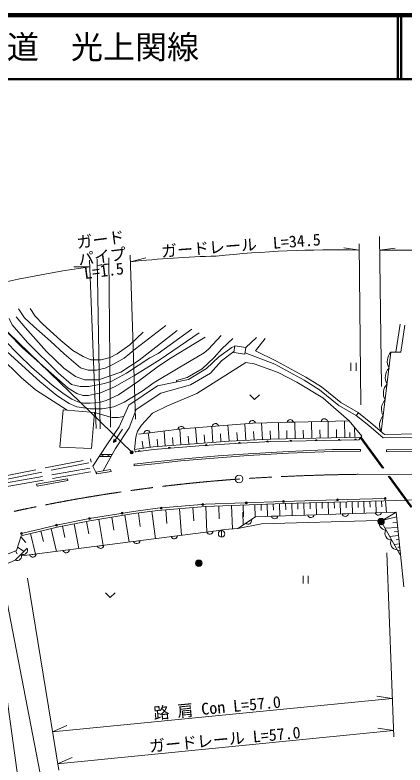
# Model space of a CAD drawing. Units: millimetres, scale not verified. Extents: x 40000 to 680000, y 20000 to 380000.
# Drawn here: x 238009 to 298868, y 262908 to 380000 of the extents above; entities that cross this region are included whole.
import ezdxf
from ezdxf.enums import TextEntityAlignment as Align

# ---------------------------------------------------------------- set-up
doc = ezdxf.new("R2010")
doc.units = ezdxf.units.MM
doc.header["$LTSCALE"] = 1000
doc.linetypes.add('CHAIN', pattern=[18.5, 12, -1.5, 3.5, -1.5])
doc.linetypes.add('DASHED', pattern=[7.5, 6, -1.5])
for name, color, linetype, lineweight in [('M-BGD', 7, 'Continuous', 13), ('M-BMK', 2, 'CHAIN', 13), ('M-BMK-SRVR', 3, 'Continuous', 13), ('M-STR-HTXT', 7, 'Continuous', 13), ('M-STR-STRC', 7, 'Continuous', 13), ('M-TTL', 2, 'Continuous', 140), ('M-TTL-LINE', 7, 'Continuous', 50)]:
    doc.layers.add(name, color=color, linetype=linetype, lineweight=lineweight)
doc.layers.add('M-TTL-TXT', color=7, linetype='Continuous')
doc.styles.add('ＭＳ ゴシック', font='')
doc.styles.get('ＭＳ ゴシック').set_extended_font_data('MS Gothic')

msp = doc.modelspace()

# ---------------------------------------------------------------- hatches: boundary and pattern name
at = {"layer": 'M-BGD'}
for points in [[(291287, 313666), (290987, 313660, -0.41421), (291134, 313813, -0.41421)], [(253416, 313750), (253400, 313278), (253831, 313471)], [(267977, 312803), (267677, 312782, -1)], [(273210, 313144), (272911, 313127, -1)], [(277546, 313379), (277246, 313368, -1)], [(281224, 313468), (280924, 313462, -0.41421), (281071, 313615, -0.41421)], [(285163, 313545), (284863, 313540, -0.41421), (285010, 313692, -0.41421)], [(288756, 313616), (288456, 313610, -0.41421), (288603, 313763, -0.41421)], [(257548, 311880), (257251, 311839, -1)], [(261950, 312345), (262249, 312368, 1)], [(288208, 304307, -1), (288508, 304307, -1)], [(295624, 304514, -1), (295924, 304514, -1)], [(267173, 303574, -1), (267473, 303574, -1)], [(273960, 303849, -1), (274260, 303849, -1)], [(279779, 304069, -1), (280079, 304069, -1)], [(254585, 302213, -1), (254885, 302213, -1)], [(260651, 303027, -1), (260951, 303027, -1)], [(249481, 301369, -1), (249781, 301369, -1)], [(294642, 300917, -1), (295642, 300917, -0.41421), (295142, 300417, -0.41421)], [(244344, 300364, -1), (244644, 300364, -1)], [(238857, 299052, -1), (239157, 299052, -1)], [(266193, 294411, -1), (267193, 294411, -0.41421), (266693, 293911, -0.41421)]]:
    msp.add_hatch(color=256, dxfattribs=at).paths.add_polyline_path(points)
at = {"layer": 'M-STR-HTXT'}
msp.add_hatch(color=256, dxfattribs=at).paths.add_polyline_path([(256230, 311975, -1), (256209, 311476, -0.41421), (255970, 311736, -0.41421)])

# ---------------------------------------------------------------- linework, layer by layer
at = {"layer": 'M-BGD'}
for p, q in [((297439, 327355), (298124, 331734)), ((274039, 328083), (275694, 329646)), ((290429, 325672), (290429, 324472)), ((291229, 325672), (291229, 324472)), ((291258, 317466), (291604, 317894)), ((274012, 313588), (273869, 316189)), ((274535, 316243), (275523, 316324)), ((276606, 313731), (276464, 316325)), ((279165, 313828), (279114, 316387)), ((280456, 316419), (281447, 316442)), ((281734, 313878), (281684, 316448)), ((284314, 313929), (284263, 316509)), ((285776, 316544), (286767, 316568)), ((286904, 313980), (286853, 316570)), ((289504, 314031), (289453, 316631)), ((253624, 313610), (254796, 315353)), ((261458, 312708), (261276, 315052)), ((263437, 315314), (264421, 315434)), ((263909, 312898), (263719, 315349)), ((266382, 313090), (266190, 315563)), ((268882, 313267), (268707, 315768)), ((268792, 315775), (269779, 315855)), ((271411, 313445), (271234, 315974)), ((277885, 313801), (277814, 315079)), ((280449, 313853), (280424, 315138)), ((283024, 313903), (282999, 315193)), ((285609, 313954), (285584, 315249)), ((288204, 314005), (288179, 315305)), ((291040, 314061), (291010, 315597)), ((258107, 314666), (259091, 314786)), ((259117, 312499), (258809, 314752)), ((262683, 312803), (262588, 314028)), ((265145, 312994), (265049, 314230)), ((267632, 313180), (267544, 314430)), ((270147, 313356), (270058, 314621)), ((272712, 313517), (272640, 314817)), ((275309, 313659), (275238, 314957)), ((290272, 314046), (290257, 314814)), ((253400, 313278), (253416, 313750)), ((253400, 313278), (253831, 313471)), ((253831, 313471), (253416, 313750)), ((257991, 312344), (257837, 313471)), ((260286, 312617), (260195, 313789)), ((267977, 312803), (267677, 312782)), ((273210, 313144), (272911, 313127)), ((277546, 313379), (277246, 313368)), ((281224, 313468), (280924, 313462)), ((285163, 313545), (284863, 313540)), ((288756, 313616), (288456, 313610)), ((291287, 313666), (290987, 313660)), ((257548, 311880), (257251, 311839)), ((262249, 312368), (261950, 312345)), ((251135, 311052), (252992, 311057)), ((251369, 311402), (253188, 311407)), ((251803, 311053), (251503, 311053)), ((252741, 311056), (252441, 311055)), ((250154, 309581), (250618, 308644)), ((269800, 303336), (269875, 301347)), ((271788, 303411), (271926, 299764)), ((273612, 303480), (273681, 301657)), ((275435, 303549), (275508, 301622)), ((276398, 303585), (276435, 302622)), ((277361, 303621), (277434, 301713)), ((278316, 303658), (278352, 302703)), ((279270, 303694), (279342, 301779)), ((280227, 303727), (280254, 302769)), ((281185, 303754), (281239, 301844)), ((282140, 303781), (282167, 302826)), ((283095, 303808), (283148, 301910)), ((284044, 303835), (284071, 302886)), ((284993, 303862), (285046, 301976)), ((285935, 303888), (285962, 302945)), ((286878, 303915), (286931, 302041)), ((287815, 303941), (287842, 303004)), ((288752, 303968), (288805, 302106)), ((289683, 303994), (289709, 303063)), ((290614, 304020), (290666, 302170)), ((291539, 304046), (291565, 303121)), ((292464, 304071), (292515, 302234)), ((293383, 304097), (293408, 303178)), ((294301, 304123), (294352, 302297)), ((295214, 304148), (295240, 303235)), ((296002, 302354), (295811, 304165)), ((257261, 302248), (257530, 300131)), ((259378, 302517), (259921, 298243)), ((261521, 302736), (261701, 300590)), ((263667, 302916), (264014, 298773)), ((265739, 303090), (265913, 301018)), ((267811, 303260), (267961, 299283)), ((273539, 302396), (273616, 300367)), ((290046, 302149), (289056, 302114)), ((295214, 302327), (294224, 302293)), ((251085, 301255), (251757, 297188)), ((253118, 301591), (253455, 299558)), ((255152, 301928), (255848, 297717)), ((274857, 301190), (274031, 300642)), ((279024, 301768), (278034, 301734)), ((284686, 301963), (283695, 301929)), ((298196, 295534), (295029, 301116)), ((297570, 301670), (295405, 301129)), ((243657, 299804), (244506, 296250)), ((245441, 300193), (245792, 298400)), ((247234, 300544), (247986, 296700)), ((249156, 300920), (249532, 298998)), ((297744, 299972), (295739, 299865)), ((297663, 300757), (296966, 300729)), ((240445, 299036), (241213, 295825)), ((242051, 299420), (242435, 297814)), ((263360, 298688), (262378, 298561)), ((268937, 299409), (267954, 299282)), ((270247, 299508), (270247, 298508)), ((297871, 298723), (296474, 298569)), ((297807, 299344), (297199, 299286)), ((238926, 298518), (239715, 297663)), ((257505, 297931), (256522, 297804)), ((298003, 297432), (297168, 297346)), ((297933, 298112), (297494, 298068)), ((238099, 296360), (238365, 295883)), ((238405, 296917), (239419, 296248)), ((246481, 296506), (245498, 296379)), ((251839, 297198), (250857, 297071)), ((298104, 296437), (297707, 296396)), ((298053, 296934), (297772, 296905)), ((241288, 295834), (240305, 295707)), ((298155, 295939), (298077, 295931)), ((282974, 292426), (282974, 291226)), ((283774, 292426), (283774, 291226))]:
    msp.add_line(p, q, dxfattribs=at)
at = {"layer": 'M-BGD', "linetype": 'DASHED'}
for p, q in [((291796, 314076), (301236, 301166)), ((292040, 314081), (301326, 301382)), ((235384, 307823), (249779, 310702)), ((249779, 310702), (249886, 310163)), ((236290, 307443), (249886, 310163)), ((236389, 306906), (250269, 309349)), ((236496, 306316), (250547, 308789))]:
    msp.add_line(p, q, dxfattribs=at)
at = {"layer": 'M-BGD'}
for points in [[(238575, 334133), (239489, 332745), (240931, 331367), (243531, 329087), (245659, 327088), (248252, 324913), (249407, 324528), (250702, 324528), (252095, 324837), (253381, 325465), (255049, 326415), (256809, 327885), (261541, 331533)], [(240351, 334157), (241172, 332964), (242326, 331715), (245142, 329172), (247036, 327630), (248649, 326664), (249854, 326148), (251461, 326148), (252858, 326520), (253958, 327117), (255941, 328531), (258009, 330506)], [(237088, 332613), (237567, 331620), (239980, 328860), (244802, 324104), (246822, 322322), (248181, 322017), (249523, 322017), (251966, 322452), (253142, 322809), (255415, 324060), (259067, 326489), (260362, 327173), (265600, 330949)], [(238208, 332871), (239573, 331226), (242901, 327482), (245652, 324837), (247434, 323576), (248851, 323024), (251064, 323024), (254511, 324245), (257363, 326109), (263293, 330723)], [(235813, 331697), (236916, 330350), (239253, 327989), (246287, 321754), (247643, 320894), (248651, 320613), (249456, 320613), (251351, 321001), (253545, 321929), (256682, 323740), (260659, 326221), (266729, 330375)], [(295171, 314935), (296677, 327355), (298201, 327354), (298852, 331581)], [(233012, 330311), (233769, 328961), (235627, 326620), (238970, 323393), (241187, 321497), (246147, 318304)], [(233611, 331008), (234655, 329627), (236801, 327394), (241886, 322765), (244538, 320580), (246472, 319346), (247682, 318808), (249718, 318515), (251629, 318515), (253430, 318845), (255044, 319567), (257860, 321272), (259713, 322649), (263447, 324838), (267508, 327256), (268219, 327805), (270201, 329986)], [(234596, 331233), (236438, 329194), (238552, 326990), (240572, 325006), (243827, 322224), (245702, 320786), (246879, 320017), (247808, 319616), (248721, 319379), (249731, 319379), (251194, 319520), (252221, 319799), (254156, 320721), (257267, 322853), (260387, 325174), (262388, 326452), (264790, 327929), (267668, 329720)], [(272017, 329473), (270309, 327858), (269063, 326505), (267202, 324736), (264893, 323396), (263211, 322960), (263211, 322698)], [(277051, 329504), (275556, 327582), (278803, 325965), (283410, 323480), (285844, 321929), (288839, 319505), (291571, 317921), (291604, 317894)], [(250154, 309581), (252468, 313048), (254265, 315686), (255750, 319066), (260238, 322083), (265072, 323083), (267918, 324789), (269810, 326641), (271859, 328099), (272299, 328281)], [(251753, 308840), (253690, 312303), (255807, 315560), (256942, 318429), (260746, 320979), (265408, 322281), (268499, 324108), (270216, 326027), (272163, 327442)], [(273907, 327263), (278573, 325465), (283131, 323006), (285522, 321482), (288526, 319051), (291258, 317466)], [(256673, 312164), (256839, 314081), (257143, 315032), (257762, 315962), (259452, 317833), (261789, 318997), (266369, 320885), (274051, 325754), (275355, 325550), (279084, 324203), (282006, 322668), (286060, 320219), (290150, 316647), (292107, 314258), (292040, 314081)], [(274655, 320690), (275405, 319990), (276155, 320690)], [(254978, 317309), (254119, 317164), (253097, 317164), (250391, 317935)], [(257297, 314568), (264032, 315387), (275158, 316294), (290150, 316647)], [(295658, 314516), (303413, 314653), (332875, 315072), (350538, 315124), (354375, 314947), (361332, 314330), (367143, 313514), (373357, 312479), (381748, 310769), (391481, 308103), (410414, 302026), (410420, 302023)], [(292040, 314081), (277927, 313803), (271435, 313447), (266696, 313114), (259582, 312563), (256673, 312164)], [(295458, 313963), (303421, 314104), (332880, 314522), (350526, 314574), (354338, 314398), (361269, 313783), (367060, 312970), (373257, 311939), (378940, 310780)], [(291647, 313673), (277942, 313403), (271460, 313048), (266725, 312715), (259625, 312165), (256896, 311791)], [(204315, 280139), (207696, 282888), (212598, 286040), (218410, 285313), (218608, 286385), (214465, 286871), (238242, 296417), (238981, 298686), (244569, 300022), (249693, 301025), (256538, 302157), (260302, 302634), (267738, 303258), (279941, 303719), (289846, 303998), (297499, 304212), (306649, 304476)], [(239007, 299052), (244494, 300364), (249631, 301369), (256488, 302503), (260266, 302982), (267717, 303607), (279929, 304069), (289836, 304348), (295774, 304514)], [(239041, 295544), (269812, 299522), (270711, 299682), (272797, 299824), (275546, 301648), (297495, 302406), (298685, 290741)], [(272797, 299824), (276490, 300560), (294652, 301104), (295405, 301129), (297495, 302406)], [(218608, 286385), (238044, 294874), (239932, 296760)], [(252131, 289767), (252881, 289067), (253631, 289767)]]:
    msp.add_lwpolyline(points, dxfattribs=at)
for points in [[(272312, 328363), (274039, 328083), (273871, 327046), (272144, 327326)], [(245550, 318356), (245028, 312539), (249965, 312320), (250391, 317935)]]:
    msp.add_lwpolyline(points, close=True, dxfattribs=at)
at = {"layer": 'M-BGD', "linetype": 'DASHED'}
for points in [[(291258, 317466), (293210, 315893), (295458, 313963)], [(291604, 317894), (293562, 316316), (295658, 314516)]]:
    msp.add_lwpolyline(points, dxfattribs=at)
at = {"layer": 'M-BGD'}
for centre, radius in [((288358, 304307), 150), ((295774, 304514), 150), ((267323, 303574), 150), ((274110, 303849), 150), ((279929, 304069), 150), ((254735, 302213), 150), ((260801, 303027), 150), ((249631, 301369), 150), ((295142, 300917), 500), ((244494, 300364), 150), ((239007, 299052), 150), ((270247, 299008), 500), ((266693, 294411), 500)]:
    msp.add_circle(centre, radius, dxfattribs=at)
for centre, radius, start, end in [((298235, 325906), 2128, 137.07981, 209.09526), ((297854, 323431), 2063, 135.75803, 210.41705), ((297552, 320947), 2063, 135.75803, 210.41705), ((297251, 318463), 2063, 135.75803, 210.41705), ((296950, 315979), 2063, 135.75803, 210.41705), ((269294, 315718), 505, 15.83438, 173.49257), ((275037, 316186), 505, 15.83438, 173.49257), ((280954, 316333), 505, 12.5202, 170.17839), ((286274, 316458), 505, 12.5202, 170.17839), ((258611, 314629), 505, 18.10246, 175.76065), ((263941, 315277), 505, 18.10246, 175.76065), ((291137, 313663), 150, 1.12717, 181.12717), ((291639, 313847), 174, 269.48455, 28.51417), ((267827, 312792), 150, 4.01733, 184.01733), ((273060, 313135), 150, 3.14249, 183.14249), ((277396, 313373), 150, 2.00592, 182.00592), ((281074, 313465), 150, 1.12717, 181.12717), ((285013, 313543), 150, 1.12717, 181.12717), ((288606, 313613), 150, 1.12717, 181.12717), ((256873, 311963), 174, 158.51496, 277.54458), ((257400, 311860), 150, 7.8018, 187.8018), ((262099, 312356), 150, 4.43228, 184.43228), ((251653, 311053), 150, 0.1478, 180.1478), ((252591, 311055), 150, 0.1478, 180.1478), ((289547, 302229), 505, 193.14894, 350.80713), ((294715, 302408), 505, 193.14894, 350.80713), ((274390, 300998), 505, 224.7313, 22.3895), ((278525, 301849), 505, 193.14894, 350.80713), ((284187, 302044), 505, 193.14894, 350.80713), ((295893, 300594), 1010, 148.8315, 270.30682), ((262856, 298722), 505, 198.5377, 356.19589), ((268433, 299442), 505, 198.5377, 356.19589), ((296757, 299060), 1010, 148.8315, 270.30682), ((257001, 297965), 505, 198.5377, 356.19589), ((297627, 297527), 1010, 148.8315, 270.30682), ((239262, 296487), 724, 247.79642, 22.16033), ((245977, 296539), 505, 198.5377, 356.19589), ((251335, 297232), 505, 198.5377, 356.19589), ((238318, 295544), 724, 247.79642, 22.16033), ((240784, 295868), 505, 198.5377, 356.19589)]:
    msp.add_arc(centre, radius, start, end, dxfattribs=at)
at = {"layer": 'M-BMK'}
msp.add_line((291562, 308291), (351622, 308222), dxfattribs=at)
for centre, radius, start, end in [((296095, -41680), 350000, 90.74209, 93.78772), ((290918, 58200), 250000, 94.11598, 102.80289)]:
    msp.add_arc(centre, radius, start, end, dxfattribs=at)
at = {"layer": 'M-BMK-SRVR'}
msp.add_circle((272974, 307555), 600, dxfattribs=at)
at = {"layer": 'M-STR-HTXT'}
for p, q in [((256219, 311726), (216438, 350318)), ((291953, 319139), (291739, 344288)), ((295193, 321981), (294879, 345399)), ((291748, 343290), (289322, 343667)), ((291603, 343291), (291748, 343290)), ((294907, 343285), (297339, 343623)), ((353111, 343190), (294907, 343285)), ((252890, 315636), (252677, 342109)), ((256829, 316889), (256001, 342487)), ((256033, 341485), (258417, 342074)), ((250692, 315456), (249626, 341706)), ((251305, 315417), (250822, 341870)), ((250840, 340864), (251549, 341062)), ((252685, 341102), (251949, 341114)), ((249667, 340701), (247212, 340692)), ((234543, 299729), (243543, 253363)), ((296043, 296039), (297121, 267291)), ((233696, 294828), (238488, 260647)), ((239974, 292059), (244824, 262107)), ((243858, 268072), (296887, 273292)), ((296887, 273292), (294457, 273636)), ((243858, 268072), (246107, 269057)), ((244663, 263101), (297084, 268291)), ((297084, 268291), (294653, 268636)), ((244663, 263101), (246904, 264104))]:
    msp.add_line(p, q, dxfattribs=at)
msp.add_circle((256219, 311726), 250, dxfattribs=at)
for centre, radius, start, end in [((288087, 160129), 183196, 88.90031, 95.85598), ((274259, 167238), 175198, 91.59078, 95.97124), ((274259, 167238), 175198, 97.07336, 97.68179), ((274259, 167238), 175198, 98.0691, 105.49099)]:
    msp.add_arc(centre, radius, start, end, dxfattribs=at)
at = {"layer": 'M-STR-STRC'}
for p, q in [((291923, 311890), (291920, 312190)), ((295999, 311812), (295999, 312112)), ((256628, 309598), (256596, 309896)), ((241389, 306742), (246197, 307598)), ((241442, 306447), (246249, 307303)), ((246249, 307303), (246197, 307598)), ((241442, 306447), (241389, 306742))]:
    msp.add_line(p, q, dxfattribs=at)
for points in [[(256596, 309896), (259820, 310246), (263882, 310676), (269693, 311152), (274388, 311510), (280690, 311867), (287565, 312142), (291920, 312190)], [(256628, 309598), (259852, 309948), (263910, 310377), (269717, 310853), (274408, 311210), (280705, 311568), (287573, 311842), (291923, 311890)], [(295996, 312112), (305527, 312218), (321326, 312461)], [(295999, 311812), (305531, 311918), (321330, 312161)]]:
    msp.add_lwpolyline(points, dxfattribs=at)
msp.add_lwpolyline([(252887, 309036), (250618, 308644), (250768, 308341), (252996, 308728)], close=True, dxfattribs=at)
at = {"layer": 'M-TTL'}
msp.add_line((680000, 380000), (40000, 380000), dxfattribs=at)
at = {"layer": 'M-TTL-LINE'}
for p, q in [((297750, 380000), (297750, 370000)), ((298250, 380000), (298250, 370000)), ((40000, 370000), (680000, 370000))]:
    msp.add_line(p, q, dxfattribs=at)

# ---------------------------------------------------------------- texts
at = {"layer": 'M-STR-HTXT', "style": 'ＭＳ ゴシック'}
for s, rotation, p in [('ガード', 7.359, (251526, 343492)), ('ガードレール\u3000L=34.5', 4.285, (273360, 342576)), ('パイプ', 7.359, (251782, 340832)), ('路 肩 Con L=57.0', 5.287, (269684, 270407)), ('ガードレール L=57.0', 5.287, (270880, 265466))]:
    msp.add_text(s, height=1833, rotation=rotation, dxfattribs=at).set_placement(p, align=Align.BOTTOM_CENTER)
msp.add_text('L=1.5', height=1833, rotation=7.359, dxfattribs=at).set_placement((251762, 340985), align=Align.TOP_CENTER)
at = {"layer": 'M-TTL-TXT', "style": 'ＭＳ ゴシック'}
msp.add_text('主要地方道\u3000光上関線', height=3666, dxfattribs=at).set_placement((216734, 375000), align=Align.MIDDLE_LEFT)

doc.saveas('drawing.dxf')
